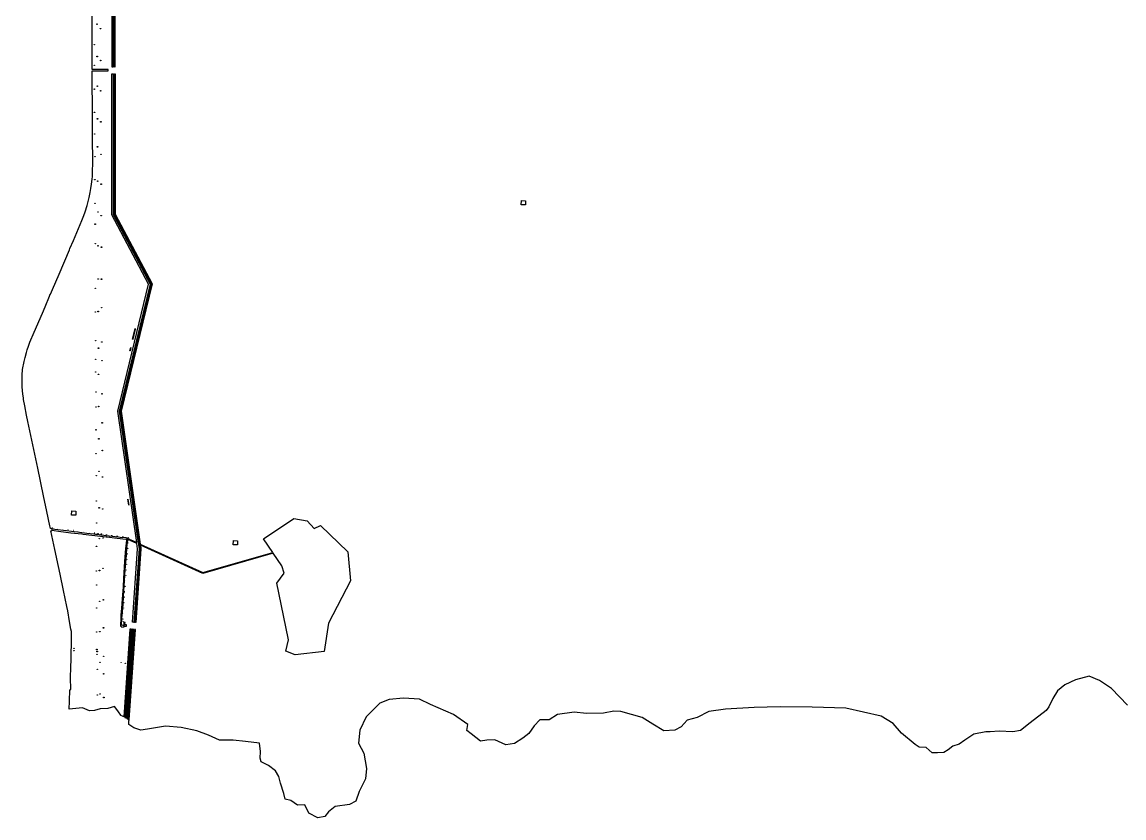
# Model space of a CAD drawing. Header units: millimetres. Extents: x 1 to 68651, y 3 to 69285.
# Drawn here: x 2789 to 18564, y 21233 to 32623 of the extents above; entities that cross this region are included whole.
import ezdxf

# ---------------------------------------------------------------- set-up
doc = ezdxf.new("R2010")
doc.units = ezdxf.units.MM
doc.layers.add('C', color=134, linetype='Continuous')
doc.styles.get("Standard").update_dxf_attribs({"font": 'arial.ttf'})

# ---------------------------------------------------------------- blocks, each defined once
blk = doc.blocks.new('C40C46959CF384673B2E9F89159651D')
at = {"layer": 'C', "linetype": 'Continuous'}
for points in [[(4442862.63, 1602473.38), (4442635.16, 1602714.96), (4442463.53, 1602829.72), (4442315.82, 1602890.13), (4442118.27, 1602837.76), (4441964.07, 1602765.55), (4441862.47, 1602681.9), (4441794.95, 1602569.99), (4441735.84, 1602448.8), (4441697.88, 1602397.48), (4441467.74, 1602222.63), (4441329.49, 1602114.18), (4441222.09, 1602092.85), (4441027.57, 1602102.38), (4440894.08, 1602091.19), (4440832.18, 1602094.22), (4440662.04, 1602058.25), (4440533.92, 1601975.89), (4440451.31, 1601917.89), (4440361.16, 1601886.85), (4440296.67, 1601836.83), (4440232.61, 1601795.65), (4440143.76, 1601791.14), (4440064.19, 1601795.03), (4439979.23, 1601870.11), (4439881.97, 1601874.87), (4439821.81, 1601913.26), (4439625.82, 1602073.53), (4439508.52, 1602212.22), (4439336.45, 1602318.14), (4438827.96, 1602431.67), (4438350.07, 1602446.21), (4437889.43, 1602451.03), (4437516.77, 1602442.7), (4437107.89, 1602418.41), (4436866.99, 1602385.9), (4436703.06, 1602296.43), (4436559.44, 1602259.15), (4436475.1, 1602165.78), (4436384.08, 1602117.05), (4436224.05, 1602107.16), (4436069.23, 1602203.38), (4435914.42, 1602299.6), (4435608.41, 1602385.48), (4435511.15, 1602390.25), (4435359.11, 1602362.24), (4435119.51, 1602356.25), (4434943.1, 1602373.75), (4434702.21, 1602341.23), (4434583.36, 1602267.28), (4434450.3, 1602264.93), (4434366.4, 1602180.4), (4434290.03, 1602068.93), (4434206.99, 1602002.1), (4434088.15, 1601928.14), (4433963.06, 1601907.68), (4433806.94, 1601977.36), (4433691.56, 1601974.15), (4433602.28, 1601960.8), (4433465.57, 1602064.99), (4433405.84, 1602112.23), (4433419.01, 1602200.22), (4433213.3, 1602343.24), (4432883.37, 1602483.48), (4432727.68, 1602562), (4432497.78, 1602573.27), (4432293.11, 1602556.69), (4432157.45, 1602501.3), (4432073.55, 1602416.77), (4431961.82, 1602307.02), (4431872.71, 1602116.4), (4431854.78, 1601931.15), (4431927.42, 1601785.78), (4431970.09, 1601570.98), (4431953.89, 1601421.1), (4431865.22, 1601239.3), (4431814.08, 1601100), (4431723.06, 1601051.27), (4431517.97, 1601025.87), (4431425.65, 1600950.62), (4431369.13, 1600882.49), (4431270.57, 1600860.72), (4431140.97, 1600929.12), (4431084.7, 1601047.08), (4430978.17, 1601043.43), (4430883.93, 1601110.09), (4430805.22, 1601131.68), (4430782.6, 1601212.56), (4430736.47, 1601356.63), (4430714.71, 1601455.18), (4430665.55, 1601537.36), (4430562.91, 1601613.29), (4430458.98, 1601662.7), (4430443.89, 1601716.61), (4430448.65, 1601813.89), (4430436.59, 1601929.69), (4430234.09, 1601957.34), (4430057.69, 1601974.83), (4429862.73, 1601975.52), (4429706.59, 1602045.2), (4429541.2, 1602106.49), (4429313.04, 1602153.11), (4429092.42, 1602172.78), (4428833.41, 1602132.28), (4428735.27, 1602119.37), (4428639.31, 1602150.66), (4428563.74, 1602196.81), (4428567.36, 1602248.76), (4428568.37, 1602263.33), (4428658.64, 1603557.96), (4428653.64, 1603558.33), (4428563.51, 1602265.98), (4428553.9, 1602271.39), (4428643.67, 1603559.06), (4428638.68, 1603559.43), (4428549.03, 1602274.1), (4428541.83, 1602278.21), (4428631.21, 1603559.97), (4428611.26, 1603561.44), (4428522.53, 1602289.05), (4428511.26, 1602295.38), (4428601.32, 1603562.17), (4428581.36, 1603563.64), (4428491.98, 1602306.16), (4428473.3, 1602316.76), (4428453.01, 1602328.17), (4428450.3, 1602332.18), (4428417.71, 1602380.38), (4428395.87, 1602411.53), (4428361.8, 1602456.73), (4428262.81, 1602426.13), (4428156.27, 1602422.48), (4428075.4, 1602399.85), (4428004.22, 1602394.47), (4427899.85, 1602435.04), (4427713.33, 1602419.86), (4427717.28, 1602530.54), (4427722.31, 1602692.54), (4427722.41, 1602695.72), (4427736.61, 1602698.75), (4427730, 1602872.72), (4427730.17, 1602878.72), (4427733.65, 1603005.71), (4427738.13, 1603142.82), (4427741.81, 1603254.03), (4427744.04, 1603316.54), (4427746.07, 1603396.86), (4427745.92, 1603472.91), (4427744.15, 1603509.3), (4427742.4, 1603527.25), (4427737.41, 1603562.77), (4427718, 1603671.28), (4427690.07, 1603825.54), (4427678.34, 1603885.7), (4427629.45, 1604115.6), (4427580.92, 1604350.66), (4427558.22, 1604459.26), (4427506.82, 1604701.58), (4427449.64, 1604967.45), (4427455.82, 1604967.86), (4427468.3, 1604978.7), (4427497.89, 1604973.85), (4427558.1, 1604965.54), (4427736.65, 1604942.4), (4427890.79, 1604926.55), (4427910.48, 1604924.27), (4428034.18, 1604909.41), (4428242.75, 1604883.4), (4428252.87, 1604882.19), (4428397.39, 1604863.95), (4428522.93, 1604852), (4428528.82, 1604848.77), (4428531.28, 1604844.99), (4428532.06, 1604840.08), (4428532.25, 1604835.44), (4428523.03, 1604750.67), (4428519.88, 1604717.27), (4428505.07, 1604529.03), (4428499.51, 1604451.13), (4428489.76, 1604285.42), (4428482.44, 1604169.6), (4428470.29, 1603995.62), (4428460.43, 1603861.33), (4428452.9, 1603761.54), (4428450.99, 1603731.76), (4428445.26, 1603606.68), (4428448.31, 1603603.93), (4428458.02, 1603601.07), (4428460.55, 1603597.17), (4428461.79, 1603593.38), (4428477.88, 1603594.11), (4428481.05, 1603594.26), (4428487.61, 1603594.56), (4428488.45, 1603594.62), (4428491.45, 1603594.69), (4428498.13, 1603595.04), (4428498.76, 1603604.45), (4428528.68, 1603606.04), (4428531.05, 1603606.19), (4428531.33, 1603612.69), (4428531.46, 1603615.69), (4428531.8, 1603623.62), (4428509.88, 1603624.29), (4428510.04, 1603627.15), (4428511.73, 1603657.08), (4428502.51, 1603657.3), (4428494.02, 1603657.52), (4428492.7, 1603616.59), (4428482.64, 1603617.28), (4428470.56, 1603618.1), (4428462.33, 1603618.67), (4428461.48, 1603622.5), (4428467.29, 1603727.05), (4428468.99, 1603752.14), (4428483.47, 1603917.66), (4428489.15, 1604036.86), (4428509.11, 1604329.99), (4428514.22, 1604420.34), (4428516.25, 1604454.72), (4428525.91, 1604570.36), (4428530.06, 1604623.84), (4428535.9, 1604732.9), (4428550.85, 1604838.55), (4428550.84, 1604843.36), (4428548.24, 1604858.05), (4428546.07, 1604862.04), (4428525.41, 1604867.91), (4428443.35, 1604876.57), (4428418.72, 1604879.17), (4428369.34, 1604884.27), (4428284.84, 1604893.22), (4428205.63, 1604904.31), (4428171.23, 1604908.74), (4428111.49, 1604916.16), (4428086.59, 1604919.1), (4428066.75, 1604921.38), (4427962.38, 1604933.57), (4427858.19, 1604946.72), (4427833.4, 1604949.41), (4427783.59, 1604954.73), (4427743.97, 1604958.98), (4427674.43, 1604967.59), (4427505.84, 1604988.79), (4427485.76, 1604991.37), (4427461.36, 1604995.72), (4427457.23, 1604998.53), (4427449.31, 1605004.83), (4427442.55, 1605003.69), (4427434.96, 1605041.35), (4427392.25, 1605246.24), (4427345.07, 1605470.57), (4427262.55, 1605865.16), (4427177.65, 1606268.61), (4427120.48, 1606533.54), (4427101.73, 1606623.98), (4427074.55, 1606759.95), (4427058.72, 1606848.42), (4427055.79, 1606869.43), (4427048.42, 1606931.61), (4427044.69, 1606972.45), (4427040.33, 1607033.65), (4427037.18, 1607095.25), (4427036.25, 1607177.44), (4427037.41, 1607218.53), (4427040.81, 1607258.87), (4427043.71, 1607278.32), (4427067.01, 1607392.98), (4427080.15, 1607449.35), (4427100.11, 1607523.1), (4427111.58, 1607559.5), (4427129.95, 1607614.27), (4427149.89, 1607669.01), (4427209.59, 1607812.04), (4427328.73, 1608085.3), (4427367.99, 1608176.46), (4427431.25, 1608325.97), (4427429, 1608328.23), (4427440.95, 1608356.46), (4427445.35, 1608356.2), (4427472.83, 1608422.88), (4427566.1, 1608642.39), (4427716.16, 1608989.65), (4427722.62, 1609009.37), (4427771.32, 1609124.67), (4427894.39, 1609412.97), (4427921.94, 1609483.01), (4427941.01, 1609536.66), (4427969.57, 1609626.88), (4427985.05, 1609682.06), (4427998.27, 1609737.85), (4428013.05, 1609813.37), (4428023.04, 1609870.75), (4428031.3, 1609928.74), (4428041.13, 1610004.72), (4428044.41, 1610042.61), (4428046.08, 1610080.19), (4428047.35, 1610135.81), (4428048.62, 1610210.74), (4428048.28, 1610346.12), (4428047.5, 1610504.36), (4428046.49, 1610662.34), (4428046.07, 1610781.68), (4428044.26, 1611023.9), (4428042.88, 1611390.4), (4428042.53, 1611484.46), (4428042.29, 1611552.33), (4428271.92, 1611553.63), (4428271.92, 1611571.63), (4428042.24, 1611570.33), (4428041.95, 1611674.72), (4428041.76, 1611843.34), (4428041.11, 1611965.89), (4428040.32, 1612089.4), (4428039.77, 1612213.14), (4428039.3, 1612354.4)], [(4428327.13, 1616267.1), (4428322.77, 1611612.05), (4428342.77, 1611612.09), (4428347.13, 1616263.76)], [(4428354.63, 1616262.51), (4428350.26, 1611612.1), (4428355.28, 1611612.11), (4428359.62, 1616261.64)], [(4428369.62, 1616260.01), (4428365.27, 1611612.13), (4428370.28, 1611612.13), (4428374.62, 1616259.19)]]:
    blk.add_lwpolyline(points, dxfattribs=at)
for points in [[(4428106.52, 1612215.85), (4428106.52, 1612223.17), (4428113.83, 1612223.17), (4428113.83, 1612215.85)], [(4428163.06, 1612159.96), (4428163.06, 1612152.64), (4428155.75, 1612152.64), (4428155.75, 1612159.96)], [(4428073.21, 1611931.01), (4428073.21, 1611925.76), (4428067.99, 1611925.75), (4428067.99, 1611931.01)], [(4428116.14, 1611761.9), (4428116.14, 1611754.58), (4428108.83, 1611754.58), (4428108.83, 1611761.9)], [(4428073.5, 1611633.56), (4428073.5, 1611628.31), (4428068.28, 1611628.31), (4428068.28, 1611633.56)], [(4428158.12, 1611696.66), (4428158.12, 1611703.98), (4428165.43, 1611703.98), (4428165.43, 1611696.66)], [(4428320.79, 1609491.29), (4428322.68, 1611512.05), (4428342.68, 1611512.08), (4428340.8, 1609496.23), (4428869.55, 1608500.69), (4428427.94, 1606682.51), (4428699.56, 1604793.84), (4428707.66, 1604790.18), (4428435.58, 1606682.16), (4428877.49, 1608501.7), (4428348.28, 1609498.15), (4428350.17, 1611512.1), (4428355.19, 1611512.11), (4428353.31, 1609499.34), (4428882.8, 1608502.36), (4428440.66, 1606681.91), (4428713.07, 1604787.73), (4428723.88, 1604782.84), (4428450.82, 1606681.3), (4428893.42, 1608503.7), (4428363.28, 1609501.88), (4428365.17, 1611512.11), (4428370.19, 1611512.13), (4428368.31, 1609503.07), (4428898.73, 1608504.36), (4428455.9, 1606681.16), (4428729.28, 1604780.4), (4429626.2, 1604374.69), (4430625.56, 1604661.47), (4430492.87, 1604856.36), (4430929.7, 1605146.45), (4431116.84, 1605111.12), (4431216.35, 1605005.42), (4431311.02, 1605043.76), (4431701.08, 1604669.56), (4431738.47, 1604256.58), (4431422.68, 1603648.56), (4431360.54, 1603244.18), (4430945.54, 1603197.52), (4430814.1, 1603248.28), (4430851.87, 1603410.98), (4430747.04, 1603922.13), (4430685.86, 1604219.76), (4430791.43, 1604364.99), (4430756.52, 1604469.1), (4430633.83, 1604649.29), (4429625.13, 1604359.81), (4428731.64, 1604763.97), (4428739.11, 1604712.1), (4428665.58, 1603657.71), (4428660.6, 1603658.08), (4428734.09, 1604711.84), (4428726.24, 1604766.41), (4428715.43, 1604771.3), (4428724.02, 1604711.43), (4428650.63, 1603658.81), (4428645.63, 1603659.18), (4428719.01, 1604711.29), (4428710.02, 1604773.75), (4428701.96, 1604777.39), (4428711.47, 1604711.05), (4428638.16, 1603659.73), (4428618.21, 1603661.2), (4428691.37, 1604710.31), (4428680.3, 1604787.18), (4428584.32, 1604830.61), (4428585.35, 1604845.5), (4428677.95, 1604803.64), (4428407.6, 1606683.49), (4428848.31, 1608498.03)], [(4428069.33, 1611287.74), (4428069.33, 1611292.99), (4428074.55, 1611292.99), (4428074.55, 1611287.73)], [(4428110.66, 1611329.86), (4428110.66, 1611337.18), (4428117.97, 1611337.18), (4428117.97, 1611329.86)], [(4428166.23, 1611270.27), (4428166.23, 1611262.95), (4428158.92, 1611262.95), (4428158.92, 1611270.26)], [(4428071.27, 1610957.68), (4428071.27, 1610962.93), (4428076.49, 1610962.93), (4428076.49, 1610957.68)], [(4428120.39, 1610868.59), (4428120.39, 1610861.27), (4428113.08, 1610861.27), (4428113.08, 1610868.59)], [(4428160.63, 1610818.56), (4428160.63, 1610825.88), (4428167.94, 1610825.88), (4428167.94, 1610818.56)], [(4428078.68, 1610652.73), (4428078.68, 1610647.48), (4428073.46, 1610647.48), (4428073.46, 1610652.73)], [(4428121.57, 1610468.62), (4428121.57, 1610461.3), (4428114.26, 1610461.3), (4428114.26, 1610468.62)], [(4428163.01, 1610353.29), (4428163.01, 1610360.61), (4428170.32, 1610360.61), (4428170.32, 1610353.29)], [(4428081.83, 1610325.11), (4428081.83, 1610319.86), (4428076.61, 1610319.86), (4428076.61, 1610325.11)], [(4428076.24, 1609994.23), (4428076.24, 1609999.48), (4428081.46, 1609999.48), (4428081.46, 1609994.23)], [(4428123.97, 1609976.86), (4428123.97, 1609969.54), (4428116.66, 1609969.54), (4428116.67, 1609976.86)], [(4428164.7, 1609926.8), (4428164.7, 1609934.12), (4428172.01, 1609934.12), (4428172.01, 1609926.8)], [(4428077.96, 1609652.22), (4428077.96, 1609657.4), (4428083.18, 1609657.4), (4428083.18, 1609652.22)], [(4434186.04, 1609695.39), (4434246.01, 1609693.5), (4434243.36, 1609633.56), (4434183.4, 1609635.38)], [(4428119.31, 1609529.34), (4428119.31, 1609536.66), (4428126.62, 1609536.66), (4428126.62, 1609529.34)], [(4428174.12, 1609484.73), (4428174.22, 1609477.46), (4428166.95, 1609477.41), (4428166.9, 1609484.65)], [(4428080.79, 1609360.96), (4428086.03, 1609360.97), (4428086.05, 1609355.78), (4428080.83, 1609355.75)], [(4428082.27, 1609080.89), (4428087.51, 1609080.92), (4428087.54, 1609075.72), (4428082.31, 1609075.68)], [(4428127.93, 1609052.11), (4428128.04, 1609044.84), (4428120.76, 1609044.79), (4428120.71, 1609052.03)], [(4428169.42, 1609032.05), (4428176.63, 1609032.13), (4428176.74, 1609024.86), (4428169.46, 1609024.81)], [(4428129.84, 1608576.45), (4428129.94, 1608569.18), (4428122.67, 1608569.13), (4428122.62, 1608576.37)], [(4428178.84, 1608574.56), (4428178.94, 1608567.29), (4428171.67, 1608567.24), (4428171.62, 1608574.47)], [(4428083.29, 1608443.28), (4428088.54, 1608443.3), (4428088.57, 1608438.1), (4428083.34, 1608438.07)], [(4428172, 1608167.79), (4428179.21, 1608167.86), (4428179.32, 1608160.6), (4428172.05, 1608160.55)], [(4428089.32, 1608104.59), (4428089.34, 1608099.39), (4428084.11, 1608099.36), (4428084.07, 1608104.57)], [(4428121.86, 1608111.77), (4428129.08, 1608111.85), (4428129.18, 1608104.58), (4428121.91, 1608104.53)], [(4428623.5, 1607711.68), (4428623.11, 1607710.02), (4428622.44, 1607710.18), (4428621.45, 1607710.41), (4428620.19, 1607710.71), (4428656.19, 1607863.08), (4428657.44, 1607862.78), (4428658.44, 1607862.55), (4428659.11, 1607862.39), (4428657.48, 1607855.5)], [(4428086.96, 1607693.85), (4428092.21, 1607693.87), (4428092.24, 1607688.67), (4428087, 1607688.63)], [(4428175.68, 1607676.07), (4428182.9, 1607676.14), (4428183.01, 1607668.88), (4428175.74, 1607668.83)], [(4428127.61, 1607586.79), (4428134.83, 1607586.87), (4428134.93, 1607579.6), (4428127.66, 1607579.55)], [(4428581.59, 1607546.32), (4428593.02, 1607592.99), (4428595.34, 1607592.42), (4428583.92, 1607545.74)], [(4428089.25, 1607426.21), (4428094.5, 1607426.23), (4428094.52, 1607421.03), (4428089.29, 1607421)], [(4428176.99, 1607407.64), (4428184.21, 1607407.72), (4428184.31, 1607400.45), (4428177.04, 1607400.39)], [(4428095.09, 1607246.16), (4428095.12, 1607240.95), (4428089.89, 1607240.92), (4428089.85, 1607246.14)], [(4428128.15, 1607213.72), (4428135.37, 1607213.81), (4428135.47, 1607206.54), (4428128.2, 1607206.49)], [(4428097.03, 1606960.26), (4428097.05, 1606955.06), (4428091.82, 1606955.03), (4428091.78, 1606960.24)], [(4428178.28, 1606933.24), (4428185.49, 1606933.32), (4428185.6, 1606926.05), (4428178.33, 1606926)], [(4428096.62, 1606744.38), (4428096.64, 1606739.18), (4428091.41, 1606739.14), (4428091.37, 1606744.35)], [(4428130.13, 1606752.81), (4428137.35, 1606752.89), (4428137.46, 1606745.62), (4428130.18, 1606745.57)], [(4428092, 1606417.58), (4428097.24, 1606417.6), (4428097.26, 1606412.39), (4428092.04, 1606412.37)], [(4428181.16, 1606518.63), (4428188.37, 1606518.71), (4428188.48, 1606511.43), (4428181.2, 1606511.39)], [(4428132.75, 1606290.29), (4428139.97, 1606290.37), (4428140.08, 1606283.1), (4428132.8, 1606283.05)], [(4428183.31, 1606123.09), (4428190.53, 1606123.17), (4428190.63, 1606115.89), (4428183.36, 1606115.84)], [(4428093.77, 1606076.28), (4428099.01, 1606076.3), (4428099.04, 1606071.09), (4428093.81, 1606071.06)], [(4428141.84, 1605823.97), (4428141.95, 1605816.7), (4428134.67, 1605816.65), (4428134.63, 1605823.89)], [(4428096.77, 1605760.64), (4428102.01, 1605760.66), (4428102.04, 1605755.46), (4428096.81, 1605755.43)], [(4428185.65, 1605742.79), (4428192.87, 1605742.87), (4428192.97, 1605735.6), (4428185.7, 1605735.55)], [(4428096.38, 1605398.05), (4428101.63, 1605398.07), (4428101.66, 1605392.87), (4428096.42, 1605392.84)], [(4428145.09, 1605302.84), (4428145.2, 1605295.57), (4428137.92, 1605295.51), (4428137.87, 1605302.76)], [(4428550.13, 1605424.51), (4428552.52, 1605424.79), (4428567.53, 1605338.47), (4428565.1, 1605338.51)], [(4427747.69, 1605255.3), (4427807.66, 1605253.41), (4427804.89, 1605193.48), (4427744.9, 1605195.37)], [(4428188.38, 1605285.07), (4428195.61, 1605285.14), (4428195.71, 1605277.88), (4428188.43, 1605277.83)], [(4427470.14, 1605012.99), (4427470.47, 1605005.99), (4427468.47, 1605005.9), (4427468.14, 1605012.89)], [(4427543.48, 1605001.61), (4427543.73, 1605003.59), (4427545.71, 1605003.34), (4427545.46, 1605001.35)], [(4427618.67, 1604992.33), (4427618.92, 1604994.31), (4427620.91, 1604994.06), (4427620.66, 1604992.07)], [(4427694.02, 1604982.81), (4427694.27, 1604984.79), (4427696.26, 1604984.55), (4427696, 1604982.56)], [(4427769.53, 1604975.26), (4427771.51, 1604975), (4427771.26, 1604973.02), (4427769.28, 1604973.27)], [(4428100.49, 1605082.67), (4428105.73, 1605082.69), (4428105.75, 1605077.49), (4428100.53, 1605077.46)], [(4427844.39, 1604963.81), (4427844.64, 1604965.79), (4427846.62, 1604965.54), (4427846.37, 1604963.56)], [(4427920.44, 1604956.28), (4427922.43, 1604956.03), (4427922.18, 1604954.05), (4427920.19, 1604954.3)], [(4427995.73, 1604946.86), (4427997.71, 1604946.61), (4427997.46, 1604944.62), (4427995.47, 1604944.88)], [(4428070.52, 1604935.51), (4428070.79, 1604937.49), (4428077.73, 1604936.56), (4428077.46, 1604934.58)], [(4428122.99, 1604931.08), (4428124.98, 1604930.83), (4428124.73, 1604928.84), (4428122.74, 1604929.09)], [(4428147.17, 1604860.58), (4428147.28, 1604853.29), (4428140, 1604853.25), (4428139.95, 1604860.5)], [(4428171.49, 1604923.04), (4428171.75, 1604925.02), (4428178.69, 1604924.1), (4428178.42, 1604922.12)], [(4428198.09, 1604871.68), (4428198.21, 1604864.41), (4428190.93, 1604864.36), (4428190.88, 1604871.6)], [(4428246.02, 1604915.38), (4428248, 1604915.13), (4428247.75, 1604913.15), (4428245.77, 1604913.4)], [(4428322.11, 1604903.83), (4428322.36, 1604905.81), (4428324.35, 1604905.56), (4428324.1, 1604903.58)], [(4428398.58, 1604894.12), (4428398.83, 1604896.11), (4428400.81, 1604895.86), (4428400.56, 1604893.87)], [(4428478.54, 1604884.41), (4428478.79, 1604886.4), (4428480.77, 1604886.15), (4428480.52, 1604884.16)], [(4428553.29, 1604860.06), (4428568.83, 1604853.03), (4428567.8, 1604838.14), (4428557.61, 1604842.75)], [(4428554, 1604872.06), (4428559.55, 1604876.32), (4428560.77, 1604874.73), (4428555.21, 1604870.47)], [(4430063.47, 1604829.79), (4430123.44, 1604827.9), (4430120.79, 1604767.96), (4430060.81, 1604769.85)], [(4428099.88, 1604751.33), (4428105.12, 1604751.27), (4428105.06, 1604746.07), (4428099.83, 1604746.12)], [(4428547.91, 1604718.4), (4428548.04, 1604720.4), (4428550.04, 1604720.26), (4428549.9, 1604718.27)], [(4428553.11, 1604798.16), (4428555.1, 1604797.92), (4428554.86, 1604795.93), (4428552.87, 1604796.17)], [(4428536.78, 1604560.36), (4428536.91, 1604562.36), (4428538.91, 1604562.22), (4428538.77, 1604560.22)], [(4428542.29, 1604642.87), (4428544.29, 1604642.74), (4428544.15, 1604640.74), (4428542.16, 1604640.88)], [(4428097.13, 1604399.21), (4428102.38, 1604399.14), (4428102.33, 1604393.95), (4428097.09, 1604394)], [(4428143, 1604405.47), (4428150.22, 1604405.55), (4428150.33, 1604398.28), (4428143.05, 1604398.22)], [(4428192.86, 1604435.71), (4428200.08, 1604435.79), (4428200.18, 1604428.51), (4428192.91, 1604428.46)], [(4428526.58, 1604409.59), (4428528.57, 1604409.45), (4428528.44, 1604407.46), (4428526.44, 1604407.6)], [(4428531.75, 1604485.17), (4428531.88, 1604487.17), (4428533.88, 1604487.03), (4428533.74, 1604485.04)], [(4428106.46, 1604195.63), (4428106.57, 1604190.44), (4428101.34, 1604190.31), (4428101.21, 1604195.52)], [(4428515.81, 1604254.03), (4428517.81, 1604253.89), (4428517.67, 1604251.9), (4428515.68, 1604252.04)], [(4428521.28, 1604332.27), (4428523.27, 1604332.13), (4428522.77, 1604325.15), (4428520.78, 1604325.29)], [(4428505.1, 1604098.44), (4428507.1, 1604098.29), (4428506.95, 1604096.3), (4428504.95, 1604096.45)], [(4428510.2, 1604174.16), (4428510.35, 1604176.15), (4428512.34, 1604176), (4428512.19, 1604174.01)], [(4428144.63, 1603963.85), (4428151.85, 1603963.93), (4428151.96, 1603956.66), (4428144.68, 1603956.61)], [(4428202.92, 1603986.74), (4428203.02, 1603979.47), (4428195.75, 1603979.42), (4428195.7, 1603986.66)], [(4428494.4, 1603943.02), (4428496.4, 1603942.87), (4428496.25, 1603940.88), (4428494.25, 1603941.03)], [(4428499.81, 1604020.66), (4428501.8, 1604020.51), (4428501.65, 1604018.51), (4428499.66, 1604018.66)], [(4428103.38, 1603869.26), (4428108.63, 1603869.28), (4428108.64, 1603864.08), (4428103.41, 1603864.05)], [(4428483.43, 1603785.6), (4428483.58, 1603787.6), (4428485.57, 1603787.45), (4428485.42, 1603785.45)], [(4428489.03, 1603865.49), (4428491.03, 1603865.34), (4428490.88, 1603863.35), (4428488.88, 1603863.5)], [(4428205.72, 1603586.23), (4428205.84, 1603578.96), (4428198.56, 1603578.91), (4428198.51, 1603586.15)], [(4428484.83, 1603710.09), (4428484.9, 1603708.09), (4428477.9, 1603707.85), (4428477.83, 1603709.85)], [(4428487.59, 1603673.04), (4428489.26, 1603671.94), (4428486.18, 1603667.27), (4428485.4, 1603666.1), (4428483.73, 1603667.2), (4428486.46, 1603671.34)], [(4428109.52, 1603525.29), (4428109.53, 1603520.09), (4428104.3, 1603520.06), (4428104.27, 1603525.27)], [(4428145.64, 1603529.63), (4428152.86, 1603529.71), (4428152.96, 1603522.44), (4428145.69, 1603522.39)], [(4427775.91, 1603259.18), (4427781.21, 1603258.9), (4427780.93, 1603253.6), (4427775.63, 1603253.88)], [(4427778.58, 1603284.92), (4427778.87, 1603290.22), (4427784.17, 1603289.92), (4427783.88, 1603284.62)], [(4428104.49, 1603274.89), (4428114.21, 1603275), (4428114.35, 1603265.24), (4428104.55, 1603265.17)], [(4428106.42, 1603249.83), (4428118.36, 1603249.39), (4428117.88, 1603237.85), (4428105.84, 1603238.24)], [(4428107.3, 1603199.66), (4428107.59, 1603204.86), (4428112.83, 1603204.56), (4428112.53, 1603199.37)], [(4428149.55, 1603091.58), (4428156.77, 1603091.66), (4428156.88, 1603084.39), (4428149.6, 1603084.34)], [(4428207.8, 1603177.18), (4428207.91, 1603169.91), (4428200.63, 1603169.86), (4428200.58, 1603177.11)], [(4428453.42, 1603087.03), (4428453.56, 1603090.02), (4428454.39, 1603089.99), (4428456.56, 1603089.89), (4428456.42, 1603086.89), (4428454.18, 1603087)], [(4428109.93, 1602989.78), (4428115.18, 1602989.78), (4428115.18, 1602984.58), (4428109.96, 1602984.57)], [(4428201.97, 1602927.1), (4428209.19, 1602927.18), (4428209.3, 1602919.91), (4428202.03, 1602919.86)], [(4428513.32, 1603073.46), (4428513.47, 1603076.46), (4428515.35, 1603076.37), (4428516.47, 1603076.31), (4428516.32, 1603073.31), (4428515.14, 1603073.37)], [(4428115.34, 1602624.06), (4428115.34, 1602618.86), (4428110.11, 1602618.85), (4428110.09, 1602624.06)], [(4428157.41, 1602639.48), (4428157.51, 1602632.21), (4428150.24, 1602632.16), (4428150.18, 1602639.4)], [(4428204.08, 1602588.15), (4428211.3, 1602588.23), (4428211.41, 1602580.96), (4428204.13, 1602580.91)]]:
    blk.add_lwpolyline(points, close=True, dxfattribs=at)
at = {"layer": 'C', "flags": 1}
for tag in ['Адрес (местоположение) участка', 'Дата формирования КПТ', 'Тип объекта', 'Тип объекта (текст)', 'Система координат', 'Тип адреса', 'Тип адреса код', 'ОКАТО', 'ОКТМО', 'Кадастровый номер, обозначение, учетный номер объекта', 'Кадастровый номер', 'Район', 'Кадастровый номер квартала', 'Регистрационный номер КПТ', 'Вид объекта недвижимости', 'Вид объекта недвижимости код', 'Площадь', 'Погрешность площади', 'Вид земельного участка', 'Вид земельного участка код', 'Категория земель', 'Категория земель код', 'Вид использования по документу', 'Кадастровая стоимость', 'Номер контура', 'Код ФИАС', 'Код КЛАДР', 'Код региона', 'Регион', 'Полное наименование органа регистрации прав']:
    blk.add_attdef(tag, (0, 0), '', height=0.2, dxfattribs=at)

msp = doc.modelspace()

# ---------------------------------------------------------------- block references
at = {"layer": 'C'}
msp.add_blockref('C40C46959CF384673B2E9F89159651D', (-4424248, -1579628), dxfattribs=at)

doc.saveas('drawing.dxf')
